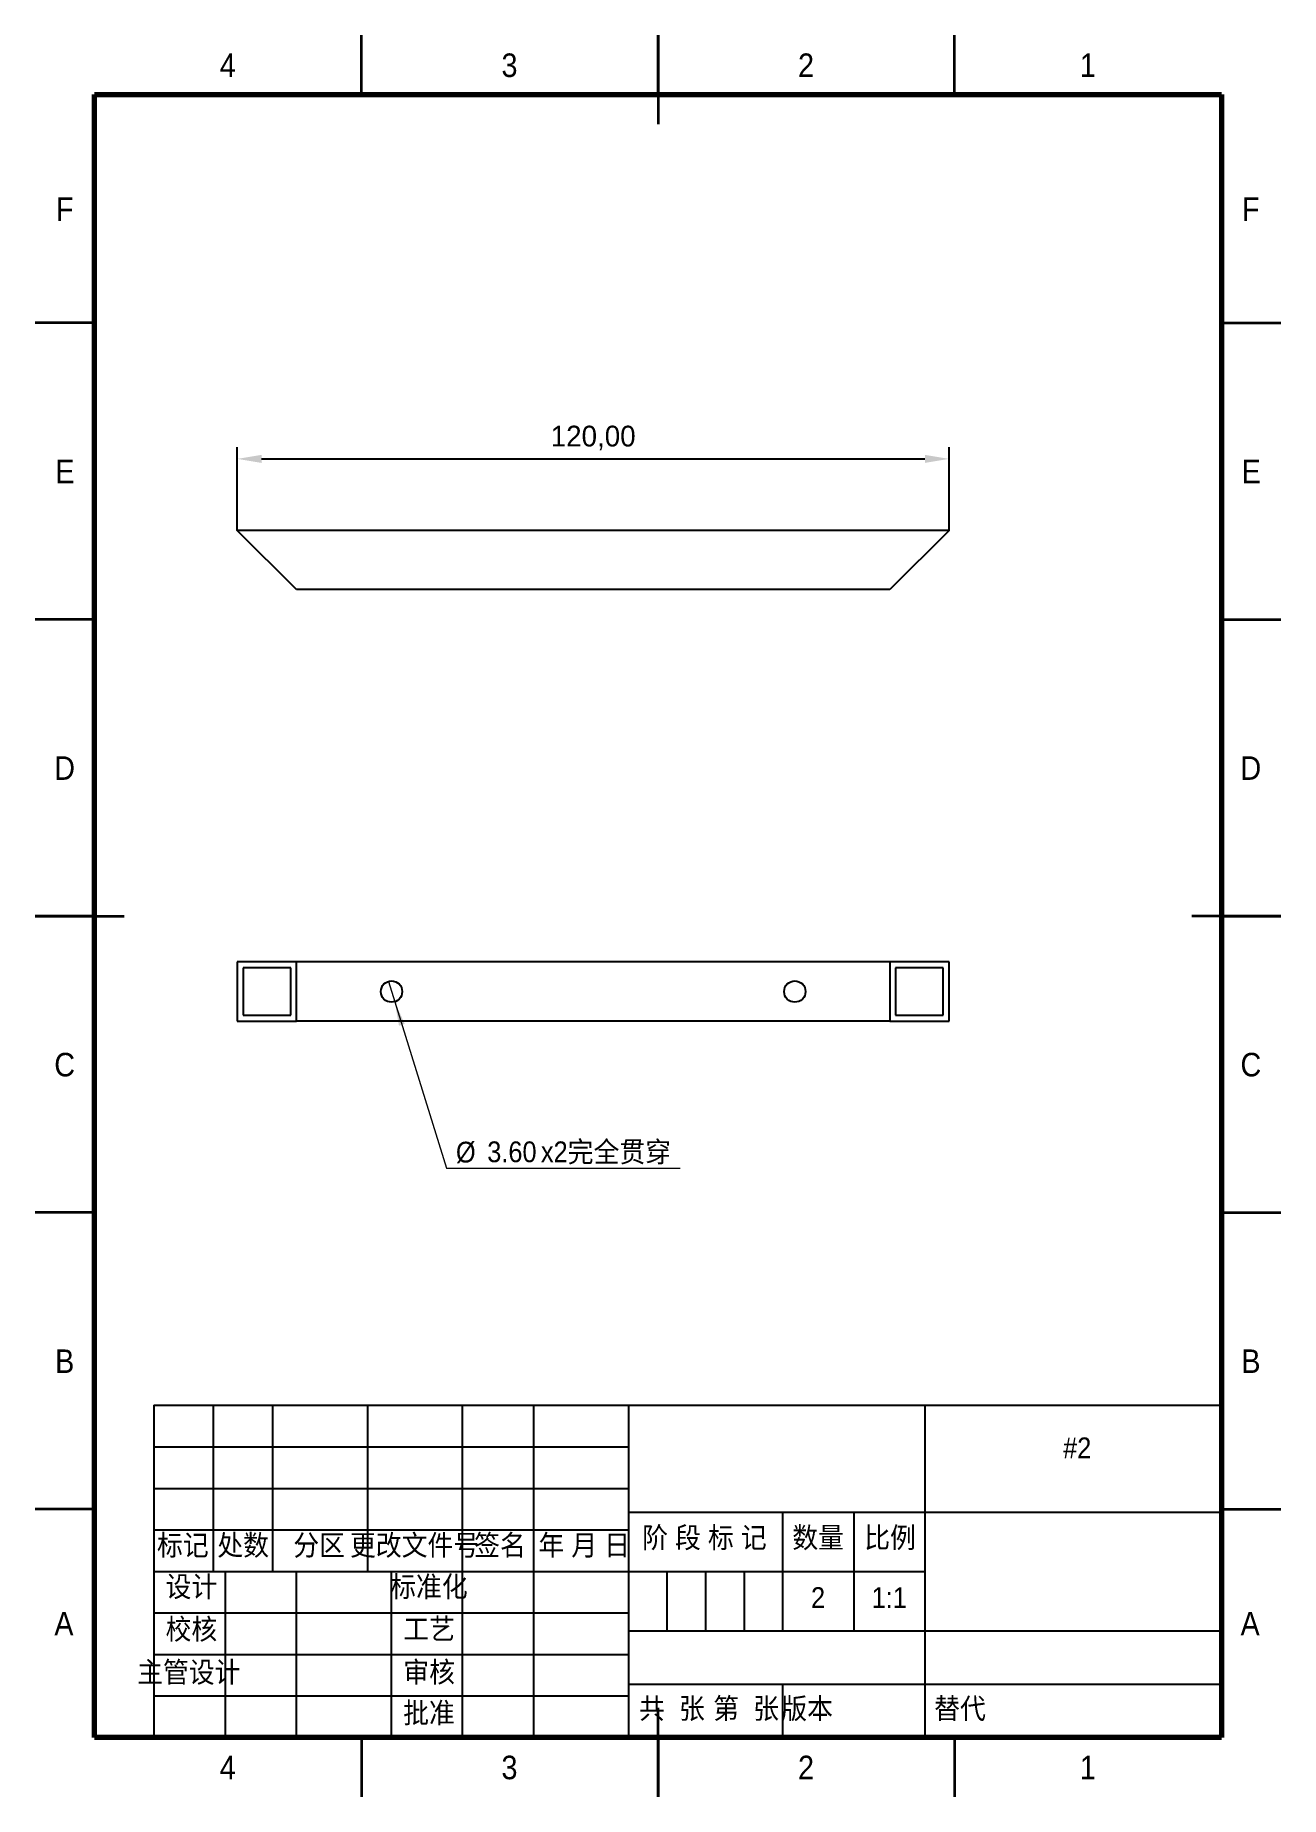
# Model space of a CAD drawing. Header units: millimetres. Extents: x 0 to 210, y 0 to 297.
import ezdxf

# ---------------------------------------------------------------- set-up
doc = ezdxf.new("R2010")
doc.units = ezdxf.units.MM
doc.header["$PDSIZE"] = -1
for name, color, linetype in [('10', 7, 'Continuous'), ('5', 7, 'Continuous'), ('SLD-0', 7, 'Continuous')]:
    doc.layers.add(name, color=color, linetype=linetype)
doc.styles.add('SLDTEXTSTYLE0', font='GOTHIC.TTF', dxfattribs={"width": 0.913})
doc.styles.add('SLDTEXTSTYLE1', font='GOTHIC.TTF', dxfattribs={"width": 0.913, "bigfont": 'bigfont'})
doc.styles.get("Standard").update_dxf_attribs({"font": 'GOTHIC.TTF'})
doc.dimstyles.new('ISO-25', dxfattribs={"dimtxt": 2.5, "dimasz": 2.5, "dimexe": 1.25, "dimexo": 0.625, "dimtad": 1, "dimtxsty": 'STANDARD', "dimcen": 2.5, "dimadec": 0, "dimazin": 0, "dimtfac": 1, "dimtmove": 0, "dimatfit": 3, "dimfxl": 1, "dimarcsym": 0})
doc.dimstyles.new('SLDDIMSTYLE0', dxfattribs={"dimtxt": 3.5, "dimasz": 4.08, "dimexe": 0, "dimexo": 0.0625, "dimgap": 0.875, "dimtad": 0, "dimtih": 1, "dimtoh": 1, "dimrnd": 1e-09, "dimzin": 4, "dimdsep": 46, "dimtxsty": 'SLDTEXTSTYLE0', "dimblk1": 'NONE', "dimsah": 1, "dimcen": 0, "dimadec": 0, "dimazin": 1, "dimtfac": 1, "dimtmove": 0, "dimatfit": 3, "dimldrblk": 'NONE', "dimfxl": 1, "dimfrac": 2, "dimtolj": 1, "dimtzin": 12, "dimarcsym": 0})

# ---------------------------------------------------------------- blocks, each defined once
blk = doc.blocks.new('_D')
at = {"color": 7, "linetype": 'Continuous', "lineweight": 0}
for p, q in [((59.54, 137.48), (60.61, 134.05)), ((60.61, 134.05), (69.35, 105.97)), ((69.35, 105.97), (108.76, 105.97))]:
    blk.add_line(p, q, dxfattribs=at)
at = {"color": 7, "linetype": 'Continuous', "lineweight": 18}
blk.add_solid([(60.61, 134.05), (61.33, 130), (62.3, 130.3)], dxfattribs=at)
at = {"color": 7, "linetype": 'Continuous', "lineweight": 18, "char_height": 3.5, "attachment_point": 1}
for s, insert, style in [('%%c', (70.93, 110.44), 'SLDTEXTSTYLE0'), ('3.60', (76.21, 110.49), 'SLDTEXTSTYLE0'), ('x2完全贯穿', (85.26, 110.49), 'SLDTEXTSTYLE1')]:
    blk.add_mtext(s, dxfattribs=dict(at, insert=insert, style=style))
blk = doc.blocks.new('_None')
blk = doc.blocks.new('*D3')
at = {"color": 0, "lineweight": -2}
for p, q in [((34.07, 213.52), (34.07, 227.57)), ((154.07, 213.52), (154.07, 227.57)), ((38.15, 225.57), (149.99, 225.57))]:
    blk.add_line(p, q, dxfattribs=at)
at = {"color": 0}
for points in [[(38.15, 226.25), (38.15, 224.89), (34.07, 225.57)], [(149.99, 226.25), (149.99, 224.89), (154.07, 225.57)]]:
    blk.add_solid(points, dxfattribs=at)
at = {"layer": 'Defpoints', "color": 0}
for p in [(154.07, 225.57), (34.07, 213.52), (154.07, 213.52)]:
    blk.add_point(p, dxfattribs=at)
at = {"color": 0, "insert": (94.07, 229.09), "char_height": 3.5, "attachment_point": 5}
blk.add_mtext('120,00', dxfattribs=at)

msp = doc.modelspace()

# ---------------------------------------------------------------- linework, layer by layer
at = {"color": 7, "linetype": 'Continuous', "lineweight": 35}
for p, q in [((55, 287), (55, 297)), ((105, 297), (105, 282)), ((105, 287), (105, 297)), ((155, 287), (155, 297)), ((10, 248.5), (0, 248.5)), ((200, 248.5), (210, 248.5)), ((10, 198.5), (0, 198.5)), ((200, 198.5), (210, 198.5)), ((0, 148.5), (15, 148.5)), ((10, 148.5), (0, 148.5)), ((210, 148.5), (195, 148.5)), ((200, 148.5), (210, 148.5)), ((10, 98.5), (0, 98.5)), ((200, 98.5), (210, 98.5)), ((10, 48.5), (0, 48.5)), ((200, 48.5), (210, 48.5)), ((105, 0), (105, 15)), ((55, 10), (55, 0)), ((105, 10), (105, 0)), ((155, 10), (155, 0))]:
    msp.add_line(p, q, dxfattribs=at)
at = {"color": 7, "linetype": 'Continuous', "lineweight": 70}
for p, q in [((10, 10), (10, 287)), ((10, 287), (200, 287)), ((200, 287), (200, 10)), ((200, 10), (10, 10))]:
    msp.add_line(p, q, dxfattribs=at)
at = {"color": 7, "linetype": 'Continuous', "lineweight": 25}
for p, q in [((44.07, 203.524), (34.07, 213.524)), ((154.07, 213.524), (34.07, 213.524)), ((154.07, 213.524), (144.07, 203.524)), ((144.07, 203.524), (44.07, 203.524)), ((34.07, 140.766), (34.07, 130.766)), ((44.07, 140.766), (34.07, 140.766)), ((43.07, 139.766), (35.07, 139.766)), ((35.07, 139.766), (35.07, 131.766)), ((43.07, 131.766), (43.07, 139.766)), ((144.07, 140.766), (44.07, 140.766)), ((44.07, 130.766), (44.07, 140.766)), ((144.07, 140.766), (144.07, 130.766)), ((154.07, 140.766), (144.07, 140.766)), ((153.07, 139.766), (145.07, 139.766)), ((145.07, 139.766), (145.07, 131.766)), ((153.07, 131.766), (153.07, 139.766)), ((154.07, 130.766), (154.07, 140.766)), ((34.07, 130.766), (44.07, 130.766)), ((35.07, 131.766), (43.07, 131.766)), ((144.07, 130.766), (44.07, 130.766)), ((144.07, 130.766), (154.07, 130.766)), ((145.07, 131.766), (153.07, 131.766))]:
    msp.add_line(p, q, dxfattribs=at)
for centre in [(60.07, 135.766), (128.07, 135.766)]:
    msp.add_circle(centre, 1.8, dxfattribs=at)
at = {"layer": '10', "color": 7, "lineweight": 25}
for p, q in [((30, 66), (30, 38)), ((40, 66), (40, 38)), ((56, 66), (56, 38)), ((72, 66), (72, 10)), ((84, 66), (84, 10)), ((100, 66), (100, 10)), ((150, 66), (150, 38)), ((100, 48), (200, 48)), ((125.986, 48), (125.986, 28)), ((138, 48), (138, 28)), ((20, 45), (100, 45)), ((20, 38), (150, 38)), ((32, 38), (32, 10)), ((44, 38), (44, 10)), ((60, 38), (60, 10)), ((150, 38), (150, 10)), ((20, 31), (100, 31)), ((100, 28), (200, 28)), ((20, 24), (100, 24)), ((100, 19), (200, 19)), ((20, 17), (100, 17))]:
    msp.add_line(p, q, dxfattribs=at)
at = {"layer": '10', "color": 7}
for p, q in [((20, 59), (100, 59)), ((20, 52), (100, 52))]:
    msp.add_line(p, q, dxfattribs=at)
at = {"layer": '5', "color": 7, "lineweight": 25}
for q in [(200, 66), (20, 10)]:
    msp.add_line((20, 66), q, dxfattribs=at)
at = {"layer": 'SLD-0'}
for p, q in [((106.5, 38), (106.5, 28)), ((113, 38), (113, 28)), ((119.5, 38), (119.5, 28))]:
    msp.add_line(p, q, dxfattribs=at)
at = {"layer": 'SLD-0', "lineweight": 25}
msp.add_line((125.986, 19), (125.986, 10), dxfattribs=at)

# ---------------------------------------------------------------- texts
at = {"color": 7, "linetype": 'Continuous', "lineweight": 0, "char_height": 3.969, "attachment_point": 2, "style": 'SLDTEXTSTYLE0'}
for s, insert in [('4', (32.46, 293.925)), ('3', (79.96, 293.925)), ('2', (129.96, 293.925)), ('1', (177.46, 293.925)), ('F', (4.958, 269.675)), ('F', (204.958, 269.675)), ('E', (5.008, 225.425)), ('E', (205.008, 225.425)), ('D', (4.953, 175.425)), ('D', (204.953, 175.425)), ('C', (4.959, 125.425)), ('C', (204.959, 125.425)), ('B', (4.971, 75.425)), ('B', (204.971, 75.425)), ('A', (4.84, 31.175)), ('A', (204.84, 31.175)), ('4', (32.46, 6.925)), ('3', (79.96, 6.925)), ('2', (129.96, 6.925)), ('1', (177.46, 6.925))]:
    msp.add_mtext(s, dxfattribs=dict(at, insert=insert))
at = {"layer": '10', "char_height": 3.5, "attachment_point": 2}
for s, insert, style in [('#2', (175.681, 60.58), 'SLDTEXTSTYLE0'), ('标记', (24.891, 44.176), 'SLDTEXTSTYLE1'), ('处数', (35.062, 44.176), 'SLDTEXTSTYLE1'), ('分区', (47.869, 44.176), 'SLDTEXTSTYLE1'), ('更改文件号', (63.961, 44.176), 'SLDTEXTSTYLE1'), ('签名', (78.363, 44.176), 'SLDTEXTSTYLE1'), ('年 月 日', (92.565, 44.176), 'SLDTEXTSTYLE1'), ('阶 段 标 记', (112.83, 45.453), 'SLDTEXTSTYLE1'), ('数量', (132, 45.453), 'SLDTEXTSTYLE1'), ('比例', (144.131, 45.453), 'SLDTEXTSTYLE1'), ('设计', (26.329, 37.193), 'SLDTEXTSTYLE1'), ('标准化', (66.377, 37.193), 'SLDTEXTSTYLE1'), ('2', (131.989, 35.338), 'SLDTEXTSTYLE0'), ('1:1', (143.992, 35.338), 'SLDTEXTSTYLE0'), ('校核', (26.331, 30.015), 'SLDTEXTSTYLE1'), ('工艺', (66.405, 30.057), 'SLDTEXTSTYLE1'), ('主管设计', (25.885, 22.763), 'SLDTEXTSTYLE1'), ('审核', (66.421, 22.789), 'SLDTEXTSTYLE1'), ('批准', (66.387, 15.9), 'SLDTEXTSTYLE1'), ('共  张 ', (107.355, 16.66), 'SLDTEXTSTYLE1'), ('第  张', (119.854, 16.66), 'SLDTEXTSTYLE1'), ('版本', (130.138, 16.634), 'SLDTEXTSTYLE1')]:
    msp.add_mtext(s, dxfattribs=dict(at, insert=insert, style=style))
at = {"layer": 'SLD-0', "insert": (151.561, 16.634), "char_height": 3.5, "attachment_point": 1, "style": 'SLDTEXTSTYLE1'}
msp.add_mtext('替代', dxfattribs=at)

# ---------------------------------------------------------------- dimensions: what is measured, and where the dimension line sits
dim = msp.add_linear_dim(base=(154.07, 225.572), p1=(34.07, 213.524), p2=(154.07, 213.524), dimstyle='ISO-25', override={"dimtxt": 3.5, "dimasz": 4.08, "dimexe": 2, "dimexo": 0, "dimgap": 1.524, "dimtih": 1, "dimtoh": 1, "dimzin": 1, "dimadec": 2, "dimtzin": 1})
dim.commit()
dim.dimension.update_dxf_attribs({"geometry": '*D3', "text_midpoint": (94.07, 229.095)})
at = {"color": 7, "linetype": 'Continuous', "lineweight": 18}
dim = msp.add_diameter_dim_2p(p1=(59.535, 137.484), p2=(60.605, 134.047), text='<>x2完全贯穿', dimstyle='SLDDIMSTYLE0', dxfattribs=at)
dim.commit()
dim.dimension.update_dxf_attribs({"geometry": '_D', "text_midpoint": (89.846, 108.774), "dimtype": 163})

doc.saveas('drawing.dxf')
